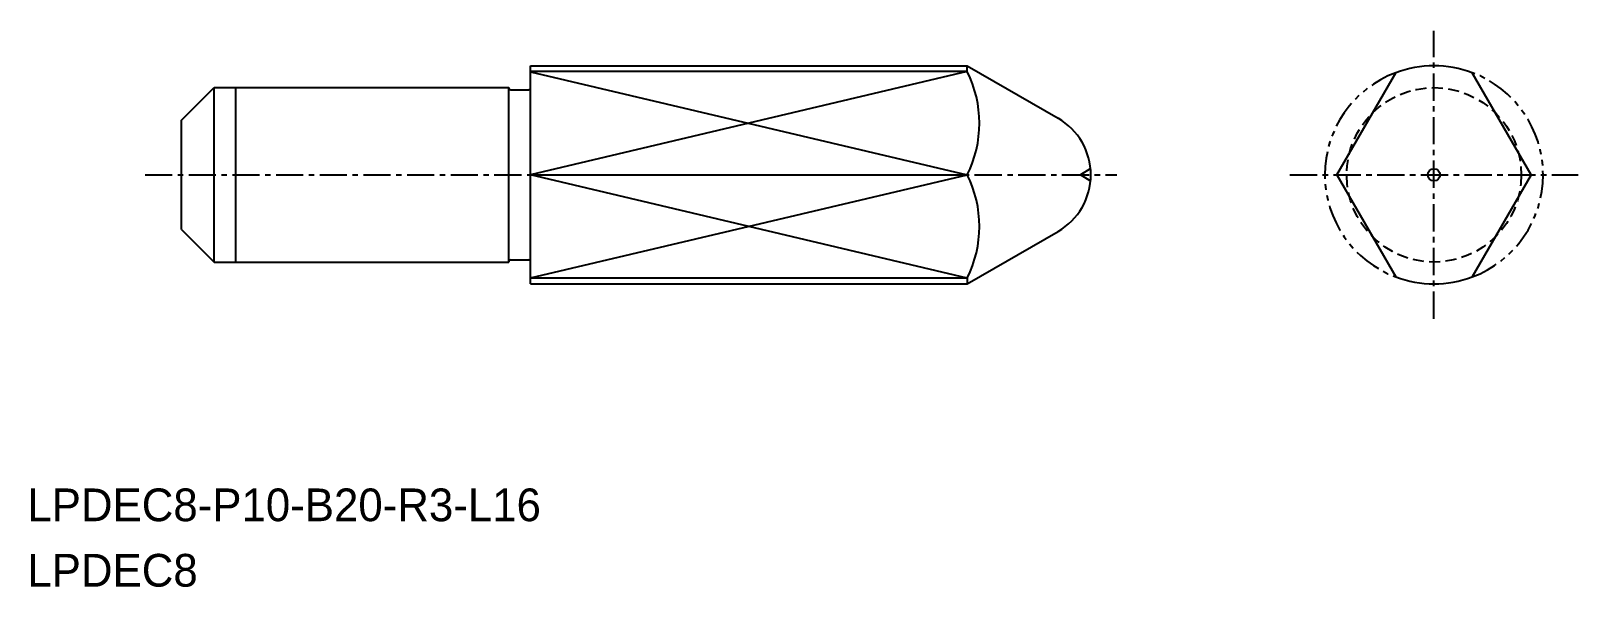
# Model space of a CAD drawing. Extents: x -1735.2 to -1664.4, y -653.1 to -627.6.
import ezdxf

# ---------------------------------------------------------------- set-up
doc = ezdxf.new("R2010")
doc.units = 0
for name, pattern in [('CENTER', [2, 1.25, -0.25, 0.25, -0.25]), ('DASHED', [0.75, 0.5, -0.25]), ('PHANTOM', [2.5, 1.25, -0.25, 0.25, -0.25, 0.25, -0.25])]:
    doc.linetypes.add(name, pattern=pattern)
doc.layers.get('0').update_dxf_attribs({"linetype": 'CONTINUOUS'})
doc.layers.add('CENTER', color=1, linetype='CENTER')

msp = doc.modelspace()

# ---------------------------------------------------------------- linework, layer by layer
for p, q in [((-1712.357, -629.178), (-1692.357, -629.178)), ((-1712.357, -639.178), (-1712.357, -629.178)), ((-1692.357, -629.441), (-1692.357, -629.178)), ((-1692.357, -629.178), (-1688.196, -631.58)), ((-1692.357, -629.441), (-1712.357, -629.441)), ((-1728.357, -631.678), (-1726.857, -630.178)), ((-1726.857, -638.178), (-1726.857, -630.178)), ((-1726.857, -630.178), (-1713.357, -630.178)), ((-1725.857, -638.178), (-1725.857, -630.178)), ((-1713.357, -638.178), (-1713.357, -630.178)), ((-1713.357, -638.178), (-1713.357, -630.178)), ((-1713.257, -630.278), (-1712.457, -630.278)), ((-1712.357, -630.178), (-1712.357, -630.178)), ((-1728.357, -636.678), (-1728.357, -631.678)), ((-1728.357, -636.678), (-1726.857, -638.178)), ((-1692.357, -639.178), (-1688.196, -636.777)), ((-1726.857, -638.178), (-1713.357, -638.178)), ((-1713.257, -638.078), (-1712.457, -638.078)), ((-1712.357, -638.178), (-1712.357, -638.178)), ((-1692.357, -638.916), (-1712.357, -638.916)), ((-1712.357, -639.178), (-1692.357, -639.178)), ((-1692.357, -638.916), (-1692.357, -639.178))]:
    msp.add_line(p, q)
at = {"color": 3, "linetype": 'CONTINUOUS'}
for p, q in [((-1692.357, -629.441), (-1712.357, -634.178)), ((-1712.357, -629.452), (-1692.357, -634.178)), ((-1712.357, -638.905), (-1692.357, -634.178)), ((-1692.357, -638.916), (-1712.357, -634.178))]:
    msp.add_line(p, q, dxfattribs=at)
at = {"color": 7, "linetype": 'CONTINUOUS'}
for p, q in [((-1675.431, -634.178), (-1672.727, -629.495)), ((-1666.522, -634.178), (-1669.227, -629.495)), ((-1712.357, -634.178), (-1692.357, -634.178)), ((-1675.431, -634.178), (-1672.727, -638.862)), ((-1666.522, -634.178), (-1669.227, -638.862))]:
    msp.add_line(p, q, dxfattribs=at)
at = {"color": 3}
for p in [(-1686.731, -633.898), (-1686.731, -634.459)]:
    msp.add_line(p, (-1687.164, -634.178), dxfattribs=at)
at = {"color": 3, "linetype": 'DASHED'}
msp.add_circle((-1670.977, -634.178), 4, dxfattribs=at)
msp.add_circle((-1670.977, -634.178), 0.281)
for centre, radius, start, end in [((-1670.977, -634.178), 5, 69.51268, 110.48732), ((-1713.257, -630.178), 0.1, 180, 270), ((-1712.457, -630.178), 0.1, 270, 0), ((-1689.696, -634.178), 3, 300, 60), ((-1713.257, -638.178), 0.1, 90, 180), ((-1712.457, -638.178), 0.1, 0, 90), ((-1670.977, -634.178), 5, 249.51268, 290.48732)]:
    msp.add_arc(centre, radius, start, end)
at = {"color": 7, "linetype": 'CONTINUOUS'}
for centre, start, end in [((-1697.126, -631.81), 333.58454, 26.41546), ((-1697.126, -636.547), 333.58452, 26.41544)]:
    msp.add_arc(centre, 5.325, start, end, dxfattribs=at)
at = {"color": 3, "linetype": 'PHANTOM'}
for start, end in [(110.48732, 249.51268), (290.48732, 69.51268)]:
    msp.add_arc((-1670.977, -634.178), 5, start, end, dxfattribs=at)
at = {"layer": 'CENTER', "color": 1, "linetype": 'CENTER'}
for p, q in [((-1670.977, -640.778), (-1670.977, -627.578)), ((-1730.02, -634.178), (-1685.5, -634.178)), ((-1677.577, -634.178), (-1664.377, -634.178))]:
    msp.add_line(p, q, dxfattribs=at)

# ---------------------------------------------------------------- texts
for s, p in [('LPDEC8-P10-B20-R3-L16 ', (-1735.411, -650.061)), ('LPDEC8', (-1735.411, -653.061))]:
    msp.add_text(s, height=1.5).set_placement(p)

doc.saveas('drawing.dxf')
